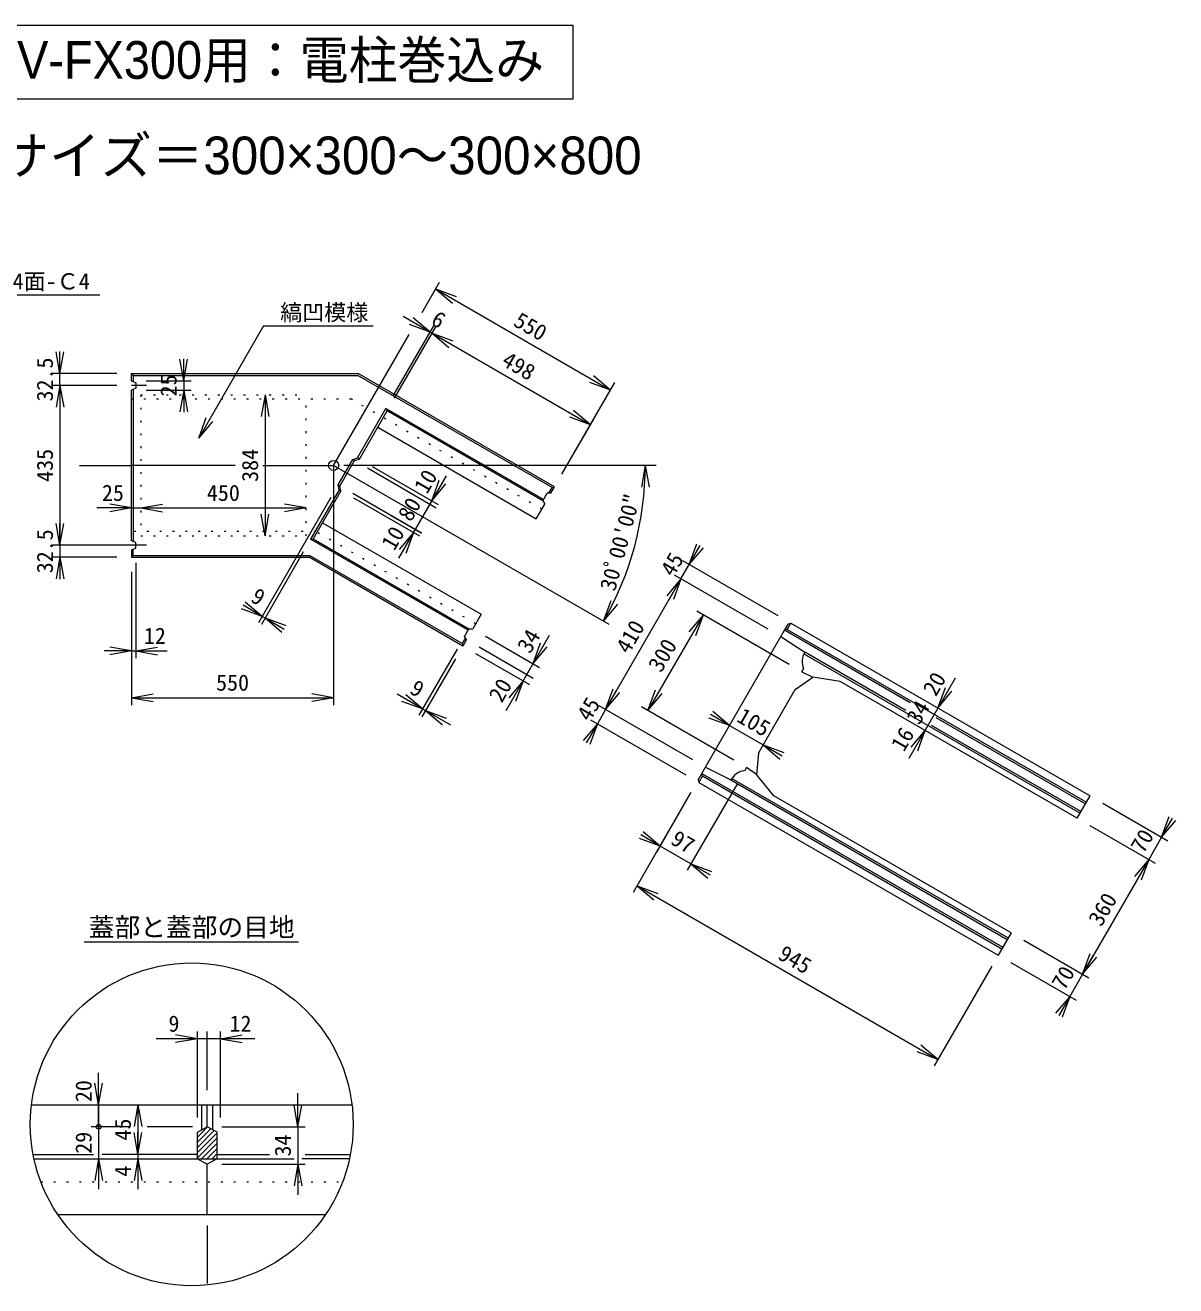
# Model space of a CAD drawing. Units: millimetres, scale not verified. Extents: x 1475 to 6229, y 349 to 7211.
# Drawn here: x 3099 to 6229, y 3781 to 7211 of the extents above; entities that cross this region are included whole.
import ezdxf
from ezdxf.enums import TextEntityAlignment as Align

# ---------------------------------------------------------------- set-up
doc = ezdxf.new("R2010")
doc.units = ezdxf.units.MM
doc.header["$LTSCALE"] = 20
doc.linetypes.add('DOTTED', pattern=[1.75, 0.25, -1.5])
doc.layers.add('Layer1', color=4, linetype='Continuous', lineweight=13)
doc.styles.add('ＭＳ ゴシック-5.0-0.0', font='')
doc.styles.add('ＭＳ Ｐゴシック-5.0-0.0', font='')
doc.styles.get('ＭＳ ゴシック-5.0-0.0').set_extended_font_data('ＭＳ ゴシック-5.0-0.0')
doc.styles.get('ＭＳ Ｐゴシック-5.0-0.0').set_extended_font_data('ＭＳ Ｐゴシック-5.0-0.0')

msp = doc.modelspace()

# ---------------------------------------------------------------- linework, layer by layer
at = {"layer": 'Layer1'}
for p, q in [((2892.6, 7210.98), (4588.54, 7210.98)), ((4588.54, 7210.98), (4588.54, 7009.41)), ((4588.54, 7009.41), (2892.6, 7009.41)), ((4224.93, 6510.49), (4177.42, 6428.18)), ((4214.93, 6493.16), (4691.25, 6218.16)), ((4214.93, 6493.16), (4271.32, 6472.64)), ((4214.93, 6493.16), (4260.9, 6454.6)), ((3004.34, 6477.41), (3301.99, 6477.41)), ((4200.29, 6375.8), (4126.73, 6418.27)), ((3747.38, 6392.88), (3570.67, 6086.8)), ((3747.38, 6392.88), (4045.03, 6392.88)), ((4100.11, 6202.29), (4210.29, 6393.12)), ((4103.31, 6195.82), (4215.49, 6390.12)), ((4200.29, 6375.8), (4143.91, 6396.32)), ((4200.29, 6375.8), (4154.33, 6414.37)), ((3937.77, 6013.11), (4143.61, 6369.63)), ((4205.49, 6372.8), (4200.29, 6375.8)), ((4205.49, 6372.8), (4636.77, 6123.8)), ((4205.49, 6372.8), (4261.87, 6352.28)), ((4205.49, 6372.8), (4251.45, 6334.23)), ((4205.49, 6372.8), (4261.87, 6352.28)), ((4205.49, 6372.8), (4251.45, 6334.23)), ((4205.49, 6372.8), (4257.45, 6342.8)), ((3193.21, 6263.11), (3182.8, 6322.2)), ((3193.21, 6263.11), (3193.21, 6323.11)), ((3193.21, 6263.11), (3203.63, 6322.2)), ((3529.81, 6243.11), (3519.39, 6302.2)), ((3529.81, 6243.11), (3529.81, 6303.11)), ((3529.81, 6243.11), (3540.23, 6302.2)), ((3347.77, 6263.11), (3173.21, 6263.11)), ((3193.21, 6230.61), (3193.21, 6263.11)), ((3387.77, 6263.11), (4004.76, 6263.11)), ((3387.77, 6243.11), (3387.77, 6263.11)), ((3387.77, 6263.11), (3392.77, 6258.11)), ((3392.77, 6258.11), (3392.77, 6241.03)), ((3392.77, 6258.11), (4003.42, 6258.11)), ((4532.26, 5952.79), (4003.42, 6258.11)), ((4539.09, 5954.62), (4004.76, 6263.11)), ((4691.25, 6218.16), (4645.29, 6256.73)), ((3347.77, 6230.61), (3173.21, 6230.61)), ((3193.21, 6230.61), (3182.8, 6171.52)), ((3193.21, 6230.61), (3182.8, 6171.52)), ((3193.21, 6230.61), (3203.63, 6171.52)), ((3193.21, 6230.61), (3193.21, 6170.61)), ((3193.21, 6230.61), (3193.21, 5795.61)), ((3193.21, 6230.61), (3203.63, 6171.52)), ((3387.77, 6243.11), (3399.77, 6238.11)), ((3429.02, 6230.61), (3387.77, 6230.61)), ((3399.77, 6223.11), (3387.77, 6218.11)), ((3387.77, 5808.11), (3387.77, 6218.11)), ((3392.77, 6220.19), (3392.77, 5806.03)), ((3399.77, 6238.11), (3399.77, 6223.11)), ((3427.77, 6243.11), (3549.81, 6243.11)), ((3427.77, 6218.11), (3549.81, 6218.11)), ((3529.81, 6218.11), (3519.39, 6159.02)), ((3529.81, 6243.11), (3529.81, 6218.11)), ((3529.81, 6218.11), (3540.23, 6159.02)), ((3529.81, 6218.11), (3529.81, 6158.11)), ((4559.09, 5989.26), (4703.13, 6238.75)), ((4691.25, 6218.16), (4634.87, 6238.69)), ((3751.36, 6205.11), (3740.94, 6146.02)), ((3751.36, 6205.11), (3751.36, 5821.11)), ((3751.36, 6205.11), (3761.77, 6146.02)), ((3570.67, 6086.8), (3591.19, 6143.18)), ((4002.61, 6033.41), (4080.11, 6167.64)), ((4007.81, 6030.41), (4083.31, 6161.18)), ((4080.11, 6167.64), (4083.31, 6161.18)), ((4508.79, 5920.14), (4080.11, 6167.64)), ((4506.79, 5916.68), (4083.31, 6161.18)), ((4579.09, 6023.9), (4646.77, 6141.12)), ((4636.77, 6123.8), (4580.39, 6144.32)), ((4636.77, 6123.8), (4590.8, 6162.37)), ((3570.67, 6086.8), (3609.23, 6132.76)), ((4057.81, 6117.01), (4489.09, 5868.01)), ((3246.26, 6013.11), (3387.77, 6013.11)), ((3670.33, 6013.11), (3387.77, 6013.11)), ((3745.14, 6013.11), (3937.77, 6013.11)), ((4687.59, 5580.2), (3937.77, 6013.11)), ((3937.77, 6013.11), (3937.77, 5360.79)), ((3949.82, 5959.97), (3989.82, 6029.25)), ((3955.01, 5956.97), (3995.01, 6026.25)), ((4815.71, 6013.11), (3965.86, 6013.11)), ((3989.82, 6029.25), (4002.61, 6033.41)), ((3989.82, 6029.25), (3995.01, 6026.25)), ((3995.01, 6026.25), (4007.81, 6030.41)), ((4007.81, 6030.41), (4002.61, 6033.41)), ((4029.65, 6006.25), (4217.04, 5898.06)), ((4042.45, 6010.41), (4222.04, 5906.72)), ((4785.77, 6013.11), (4775.35, 5954.02)), ((4785.77, 6013.11), (4796.19, 5954.02)), ((4243.81, 5984.42), (4114.44, 5760.34)), ((4204.72, 5916.72), (4225.25, 5973.1)), ((3952.61, 5946.81), (3875.11, 5812.57)), ((3957.81, 5943.81), (3882.31, 5813.04)), ((3955.01, 5956.97), (3949.82, 5959.97)), ((3952.61, 5946.81), (3949.82, 5959.97)), ((3957.81, 5943.81), (3952.61, 5946.81)), ((3957.81, 5943.81), (3955.01, 5956.97)), ((4177.04, 5828.78), (3989.65, 5936.97)), ((4204.72, 5916.72), (4243.29, 5962.68)), ((4506.79, 5916.68), (4518.79, 5937.46)), ((4529.09, 5937.29), (4518.79, 5937.46)), ((4523.37, 5937.39), (4532.26, 5952.79)), ((4529.09, 5937.29), (4539.09, 5954.62)), ((4532.26, 5952.79), (4539.09, 5954.62)), ((3387.77, 5897.21), (3328.69, 5907.63)), ((3412.77, 5897.21), (3471.86, 5907.63)), ((3412.77, 5897.21), (3471.86, 5907.63)), ((3929.82, 5925.33), (3733.36, 5585.05)), ((3862.77, 5897.21), (3803.69, 5907.63)), ((4172.04, 5820.12), (3992.45, 5923.81)), ((4489.09, 5868.01), (4512.09, 5907.85)), ((4506.79, 5916.68), (4512.09, 5907.85)), ((3387.77, 5897.21), (3293.69, 5897.21)), ((3387.77, 5897.21), (3328.69, 5886.79)), ((3387.77, 5897.21), (3412.77, 5897.21)), ((3412.77, 5897.21), (3471.86, 5886.79)), ((3412.77, 5897.21), (3472.77, 5897.21)), ((3412.77, 5897.21), (3862.77, 5897.21)), ((3412.77, 5897.21), (3471.86, 5886.79)), ((3751.36, 5821.11), (3740.94, 5880.2)), ((3751.36, 5821.11), (3761.77, 5880.2)), ((3862.77, 5897.21), (3803.69, 5886.79)), ((4093.58, 5876.97), (4177.04, 5828.78)), ((3193.21, 5795.61), (3182.8, 5854.7)), ((3193.21, 5795.61), (3182.8, 5854.7)), ((3193.21, 5795.61), (3193.21, 5855.61)), ((3193.21, 5795.61), (3203.63, 5854.7)), ((3193.21, 5795.61), (3203.63, 5854.7)), ((3907.81, 5857.21), (4339.09, 5608.21)), ((3399.77, 5803.11), (3387.77, 5808.11)), ((3399.77, 5788.11), (3399.77, 5803.11)), ((3875.11, 5812.57), (3882.31, 5813.04)), ((4303.79, 5565.07), (3875.11, 5812.57)), ((3882.31, 5813.04), (4305.79, 5568.54)), ((4154.72, 5830.12), (4116.16, 5784.16)), ((4154.72, 5830.12), (4134.2, 5773.74)), ((4905.3, 5743.18), (4925.82, 5799.56)), ((3389.02, 5795.61), (3173.21, 5795.61)), ((3347.77, 5763.11), (3173.21, 5763.11)), ((3193.21, 5763.11), (3182.8, 5704.02)), ((3193.21, 5795.61), (3193.21, 5763.11)), ((3193.21, 5763.11), (3203.63, 5704.02)), ((3193.21, 5763.11), (3193.21, 5703.11)), ((3429.02, 5795.61), (3387.77, 5795.61)), ((3387.77, 5783.11), (3399.77, 5788.11)), ((3387.77, 5783.11), (3387.77, 5763.11)), ((3392.77, 5768.11), (3387.77, 5763.11)), ((3387.77, 5763.11), (3870.79, 5763.11)), ((3392.77, 5768.11), (3392.77, 5785.19)), ((3392.77, 5768.11), (3872.13, 5768.11)), ((3855.11, 5777.93), (3741.15, 5580.55)), ((4289.09, 5521.6), (3870.79, 5763.11)), ((4287.26, 5528.43), (3872.13, 5768.11)), ((4905.3, 5743.18), (4935.3, 5795.14)), ((4905.3, 5743.18), (4943.87, 5789.14)), ((3399.77, 5748.11), (3399.77, 5488.29)), ((4882.8, 5704.21), (4905.3, 5743.18)), ((5147.11, 5603.57), (4887.98, 5753.18)), ((3387.77, 5723.11), (3387.77, 5488.29)), ((4882.8, 5704.21), (4677.8, 5349.14)), ((4882.8, 5704.21), (4844.24, 5658.25)), ((4882.8, 5704.21), (4844.24, 5658.25)), ((4882.8, 5704.21), (4852.8, 5652.25)), ((4882.8, 5704.21), (4862.28, 5647.83)), ((4882.8, 5704.21), (4862.28, 5647.83)), ((5120.28, 5567.1), (4865.48, 5714.21)), ((3387.77, 5683.11), (3387.77, 5360.79)), ((3743.36, 5602.37), (3691.4, 5632.37)), ((3743.36, 5602.37), (3697.4, 5640.94)), ((4672.16, 5589.11), (4692.68, 5645.49)), ((4672.16, 5589.11), (4710.73, 5635.07)), ((3743.36, 5602.37), (3686.98, 5622.9)), ((3743.36, 5602.37), (3751.15, 5597.87)), ((3751.15, 5597.87), (3807.54, 5577.35)), ((3751.15, 5597.87), (3797.12, 5559.31)), ((3751.15, 5597.87), (3803.12, 5567.87)), ((4339.09, 5608.21), (4316.09, 5568.37)), ((4942.94, 5605.98), (4792.94, 5346.17)), ((4942.94, 5605.98), (4904.37, 5560.02)), ((4942.94, 5605.98), (4922.42, 5549.6)), ((5176.78, 5470.97), (4925.62, 5615.98)), ((4293.79, 5547.75), (4305.79, 5568.54)), ((4305.79, 5568.54), (4316.09, 5568.37)), ((4929.92, 5157.39), (5174.92, 5581.74)), ((5506.6, 5367.16), (5164.92, 5564.42)), ((5171.75, 5566.25), (5166.03, 5566.35)), ((5171.75, 5566.25), (5181.75, 5583.57)), ((5171.75, 5566.25), (5985.81, 5096.25)), ((5174.92, 5581.74), (5181.75, 5583.57)), ((5181.75, 5583.57), (5995.81, 5113.57)), ((4296.15, 5543.83), (4287.26, 5528.43)), ((4287.26, 5528.43), (4289.09, 5521.6)), ((4299.09, 5538.92), (4289.09, 5521.6)), ((4299.09, 5538.92), (4293.79, 5547.75)), ((4350.73, 5548.37), (4497.59, 5463.58)), ((4524.37, 5549.95), (4405.97, 5344.88)), ((4480.27, 5473.58), (4500.79, 5529.96)), ((5154.92, 5547.1), (5219.6, 5505.14)), ((3387.77, 5508.29), (3313.18, 5508.29)), ((3387.77, 5508.29), (3328.69, 5518.71)), ((3387.77, 5508.29), (3328.69, 5497.88)), ((3387.77, 5508.29), (3399.77, 5508.29)), ((3399.77, 5508.29), (3458.86, 5518.71)), ((3399.77, 5508.29), (3458.86, 5497.88)), ((3399.77, 5508.29), (3484.96, 5508.29)), ((4273.79, 5513.11), (4169.84, 5333.05)), ((4323.73, 5501.6), (4470.59, 5416.81)), ((4333.73, 5518.92), (4480.59, 5434.13)), ((4480.27, 5473.58), (4518.84, 5519.54)), ((5217.24, 5500.73), (5968.81, 5066.81)), ((5494.6, 5346.37), (5219.6, 5505.14)), ((4269.09, 5486.96), (4177.63, 5328.55)), ((5211.43, 5450.97), (5216.43, 5459.63)), ((4453.27, 5426.81), (4414.71, 5380.85)), ((4453.27, 5426.81), (4432.75, 5370.43)), ((5193.35, 5403.67), (5241.5, 5437.07)), ((5211.43, 5450.97), (5241.5, 5437.07)), ((5315.63, 5425.45), (5241.5, 5437.07)), ((5960.81, 5052.95), (5315.63, 5425.45)), ((5628.51, 5433.86), (5502.5, 5215.61)), ((3387.77, 5380.79), (3446.86, 5391.2)), ((3937.77, 5380.79), (3878.69, 5391.2)), ((4179.84, 5350.37), (4110.82, 5390.22)), ((4179.84, 5350.37), (4133.87, 5388.94)), ((4677.8, 5349.14), (4698.32, 5405.52)), ((4677.8, 5349.14), (4698.32, 5405.52)), ((4677.8, 5349.14), (4707.8, 5401.1)), ((4677.8, 5349.14), (4716.37, 5395.1)), ((4677.8, 5349.14), (4716.37, 5395.1)), ((4792.94, 5346.17), (4813.46, 5402.55)), ((4792.94, 5346.17), (4831.51, 5392.14)), ((5093.35, 5230.46), (5193.35, 5403.67)), ((5581.65, 5352.69), (5602.17, 5409.07)), ((5581.65, 5352.69), (5620.22, 5398.66)), ((3387.77, 5380.79), (3937.77, 5380.79)), ((3387.77, 5380.79), (3446.86, 5370.37)), ((3937.77, 5380.79), (3878.69, 5370.37)), ((4179.84, 5350.37), (4123.46, 5370.9)), ((4915.28, 5212.03), (4660.48, 5359.14)), ((5026.78, 5211.16), (4775.62, 5356.17)), ((4179.84, 5350.37), (4187.63, 5345.87)), ((4187.63, 5345.87), (4244.01, 5325.35)), ((4187.63, 5345.87), (4233.59, 5307.31)), ((4187.63, 5345.87), (4255.44, 5306.72)), ((4897.11, 5170.56), (4637.98, 5320.17)), ((4677.8, 5349.14), (4655.3, 5310.17)), ((5015.19, 5305.08), (4958.81, 5325.6)), ((5015.19, 5305.08), (4963.23, 5335.08)), ((5015.19, 5305.08), (4969.23, 5343.65)), ((5575.85, 5327.17), (5983.31, 5091.92)), ((4655.3, 5310.17), (4616.74, 5264.21)), ((4655.3, 5310.17), (4625.3, 5258.21)), ((4655.3, 5310.17), (4634.78, 5253.79)), ((5015.19, 5305.08), (5106.12, 5252.58)), ((5546.65, 5292.07), (5508.08, 5246.11)), ((5546.65, 5292.07), (5526.13, 5235.69)), ((5563.85, 5306.39), (5971.31, 5071.14)), ((5106.12, 5252.58), (5162.5, 5232.06)), ((5106.12, 5252.58), (5152.08, 5214.01)), ((5106.12, 5252.58), (5158.08, 5222.58)), ((5093.35, 5230.46), (5088.5, 5172.07)), ((4949.92, 5192.03), (5018.6, 5157)), ((5061.43, 5191.16), (5056.43, 5182.5)), ((5088.5, 5172.07), (5061.43, 5191.16)), ((5036.43, 5147.86), (4899.97, 4911.51)), ((4929.92, 5157.39), (4931.75, 5150.56)), ((4941.75, 5167.88), (4931.75, 5150.56)), ((4931.75, 5150.56), (5745.81, 4680.56)), ((4941.75, 5167.88), (4938.81, 5172.79)), ((4939.92, 5174.71), (5758.31, 4702.21)), ((4941.75, 5167.88), (5755.81, 4697.88)), ((5018.6, 5157), (5770.31, 4723)), ((5021.24, 5161.25), (5772.81, 4727.33)), ((5135.63, 5113.68), (5088.5, 5172.07)), ((4753.46, 4851.75), (4909.92, 5122.75)), ((4909.92, 5122.75), (4815.96, 4960.01)), ((5780.81, 4741.18), (5135.63, 5113.68)), ((5960.81, 5052.95), (5995.81, 5113.57)), ((6030.46, 5093.57), (6207.9, 4991.13)), ((6190.58, 5001.13), (6211.1, 5057.51)), ((6190.58, 5001.13), (6220.58, 5053.09)), ((6190.58, 5001.13), (6229.15, 5047.09)), ((4825.96, 4977.33), (4780, 5015.9)), ((5995.46, 5032.95), (6172.9, 4930.51)), ((4825.96, 4977.33), (4769.58, 4997.85)), ((4825.96, 4977.33), (4774, 5007.33)), ((4909.97, 4928.83), (4825.96, 4977.33)), ((6190.58, 5001.13), (6155.58, 4940.51)), ((6155.58, 4940.51), (5975.58, 4628.74)), ((6155.58, 4940.51), (6117.01, 4894.54)), ((6155.58, 4940.51), (6117.01, 4894.54)), ((6155.58, 4940.51), (6125.58, 4888.54)), ((6155.58, 4940.51), (6135.06, 4884.12)), ((6155.58, 4940.51), (6135.06, 4884.12)), ((4909.97, 4928.83), (4966.35, 4908.31)), ((4909.97, 4928.83), (4955.93, 4890.27)), ((4909.97, 4928.83), (4961.93, 4898.83)), ((4763.46, 4869.07), (5581.85, 4396.57)), ((4763.46, 4869.07), (4819.84, 4848.55)), ((4763.46, 4869.07), (4809.42, 4830.5)), ((5780.81, 4741.18), (5745.81, 4680.56)), ((3258.67, 4716.43), (3841.91, 4716.43)), ((5815.46, 4721.18), (5992.9, 4618.74)), ((5975.58, 4628.74), (5996.1, 4685.12)), ((5975.58, 4628.74), (5996.1, 4685.12)), ((5975.58, 4628.74), (6005.58, 4680.7)), ((5975.58, 4628.74), (6014.15, 4674.7)), ((5975.58, 4628.74), (6014.15, 4674.7)), ((5728.31, 4650.25), (5571.85, 4379.25)), ((5780.46, 4660.56), (5957.9, 4558.11)), ((5975.58, 4628.74), (5940.58, 4568.11)), ((5940.58, 4568.11), (5902.01, 4522.15)), ((5940.58, 4568.11), (5910.58, 4516.15)), ((5940.58, 4568.11), (5920.06, 4511.73)), ((3567.03, 4452.88), (3507.94, 4463.3)), ((3567.03, 4238.29), (3567.03, 4472.88)), ((3594.03, 4313.29), (3594.03, 4472.88)), ((3630.03, 4238.29), (3630.03, 4472.88)), ((3630.03, 4452.88), (3689.12, 4463.3)), ((3723.34, 4452.88), (3454.49, 4452.88)), ((3567.03, 4452.88), (3507.94, 4442.46)), ((3630.03, 4452.88), (3689.12, 4442.46)), ((5581.85, 4396.57), (5535.89, 4435.13)), ((5581.85, 4396.57), (5525.47, 4417.09)), ((3298.45, 4273.29), (3298.45, 4360.18)), ((3298.45, 4273.29), (3288.04, 4332.38)), ((3298.45, 4273.29), (3308.87, 4332.38)), ((3840.64, 4213.29), (3840.64, 4304.87)), ((3115.62, 4273.29), (3987.69, 4273.29)), ((3298.45, 4273.29), (3298.45, 4213.29)), ((3298.45, 4213.29), (3298.45, 4273.29)), ((3405.42, 4273.29), (3395, 4214.2)), ((3405.42, 4273.29), (3405.42, 4138.29)), ((3405.42, 4273.29), (3415.84, 4214.2)), ((3579.03, 4204.96), (3579.03, 4273.29)), ((3594.03, 4213.29), (3594.03, 4273.29)), ((3609.03, 4204.96), (3609.03, 4273.29)), ((3840.64, 4213.29), (3830.22, 4272.38)), ((3840.64, 4213.29), (3851.06, 4272.38)), ((3372.81, 4213.29), (3278.45, 4213.29)), ((3382.5, 4213.29), (3291.45, 4213.29)), ((3298.45, 4213.29), (3298.45, 4153.29)), ((3298.45, 4213.29), (3298.45, 4126.29)), ((3405.42, 4138.29), (3395, 4197.38)), ((3405.42, 4138.29), (3395, 4197.38)), ((3405.42, 4138.29), (3405.42, 4198.29)), ((3405.42, 4138.29), (3415.84, 4197.38)), ((3554.03, 4213.29), (3430.65, 4213.29)), ((3567.03, 4198.29), (3594.03, 4213.29)), ((3594.58, 4212.98), (3567.03, 4185.43)), ((3603.68, 4207.93), (3567.03, 4171.28)), ((3612.77, 4202.88), (3567.03, 4157.14)), ((3567.03, 4126.29), (3567.03, 4198.29)), ((3621.03, 4197), (3567.03, 4143)), ((3621.03, 4198.29), (3594.03, 4213.29)), ((3621.03, 4126.29), (3621.03, 4198.29)), ((3634.03, 4213.29), (3860.64, 4213.29)), ((3840.64, 4213.29), (3840.64, 4111.29)), ((3621.03, 4182.86), (3567.03, 4128.86)), ((3621.03, 4168.72), (3578.6, 4126.29)), ((3621.03, 4154.57), (3592.75, 4126.29)), ((3120.01, 4138.29), (3284.02, 4138.29)), ((3122.45, 4126.29), (3285.73, 4126.29)), ((3285.73, 4126.29), (3829.98, 4126.29)), ((3298.45, 4126.29), (3288.04, 4067.2)), ((3298.45, 4126.29), (3308.87, 4067.2)), ((3298.45, 4126.29), (3298.45, 4043.42)), ((3567.03, 4138.29), (3307.6, 4138.29)), ((3405.42, 4126.29), (3395, 4067.2)), ((3405.42, 4138.29), (3405.42, 4126.29)), ((3405.42, 4126.29), (3415.84, 4067.2)), ((3405.42, 4126.29), (3405.42, 4043.42)), ((3567.03, 4126.29), (3594.03, 4111.29)), ((3621.03, 4126.29), (3594.03, 4111.29)), ((3621.03, 4140.43), (3606.89, 4126.29)), ((3621.03, 4138.29), (3763.64, 4138.29)), ((3980.86, 4126.29), (3850.93, 4126.29)), ((3860.64, 4138.29), (3983.31, 4138.29)), ((3594.03, 3973.29), (3594.03, 4111.29)), ((3634.03, 4111.29), (3860.64, 4111.29)), ((3840.64, 4111.29), (3830.22, 4052.2)), ((3840.64, 4111.29), (3851.06, 4052.2)), ((3840.64, 4111.29), (3840.64, 4028.34)), ((3915.21, 3973.29), (3188.11, 3973.29)), ((3594.03, 3944.44), (3594.03, 3786.99))]:
    msp.add_line(p, q, dxfattribs=at)
at = {"layer": 'Layer1', "linetype": 'DOTTED'}
for p, q in [((3986, 6193.11), (3387.77, 6193.11)), ((3412.77, 6205.11), (3412.77, 5821.11)), ((3412.77, 6205.11), (3862.77, 6205.11)), ((3862.77, 5821.11), (3862.77, 6205.11)), ((4504.09, 5893.99), (3986, 6193.11)), ((3889.54, 5833.11), (3387.77, 5833.11)), ((4324.09, 5582.22), (3889.54, 5833.11)), ((3412.77, 5821.11), (3862.77, 5821.11)), ((3141.22, 4063.29), (3962.09, 4063.29))]:
    msp.add_line(p, q, dxfattribs=at)
at = {"layer": 'Layer1'}
for centre, radius in [((3937.77, 6013.11), 13.77), ((3551.66, 4219.89), 439.29), ((3298.45, 4213.29), 6.54)]:
    msp.add_circle(centre, radius, dxfattribs=at)
for centre, radius, start, end in [((3937.77, 6013.11), 848, 330, 0), ((5262.4, 5479.28), 50, 148.86248, 203.14422), ((5062.39, 5132.86), 50, 96.85578, 151.13752)]:
    msp.add_arc(centre, radius, start, end, dxfattribs=at)

# ---------------------------------------------------------------- texts
at = {"layer": 'Layer1', "color": 7, "style": 'ＭＳ Ｐゴシック-5.0-0.0', "width": 0.95}
msp.add_text('RV-FX300用：電柱巻込み', height=102.6, dxfattribs=at).set_placement((3747.48, 7034.35), align=Align.BOTTOM_CENTER)
at = {"layer": 'Layer1', "color": 7, "style": 'ＭＳ Ｐゴシック-5.0-0.0'}
msp.add_text('対応サイズ＝300×300～300×800', height=102.6, dxfattribs=at).set_placement((2743.65, 6774.56), align=Align.BOTTOM_LEFT)
at = {"layer": 'Layer1', "color": 7, "style": 'ＭＳ ゴシック-5.0-0.0'}
for s, height, p in [('4面-Ｃ4', 43.99, (3169.29, 6513.97)), ('縞凹模様', 43.99, (3912.33, 6429.44)), ('縞凹模様', 43.99, (3912.33, 6429.44)), ('蓋部と蓋部の目地', 51.32, (3551.66, 4756.56))]:
    msp.add_text(s, height=height, dxfattribs=at).set_placement(p, align=Align.MIDDLE_CENTER)
at = {"layer": 'Layer1', "color": 9, "style": 'ＭＳ ゴシック-5.0-0.0'}
for s, rotation, p in [('6', 330, (4205.89, 6379.5)), ('550', 330, (4456.09, 6360.86)), ('498', 330, (4424.13, 6253.5)), ('32.5', 90, (3187.21, 6246.86)), ('25', 90, (3523.81, 6230.61)), ('435', 90, (3187.21, 6013.11)), ('384', 90, (3745.36, 6013.11)), ('10', 60, (4218.39, 5952.39)), ('30ﾟ00\'00"', 75, (4751.08, 5795.18)), ('80', 60, (4174.53, 5876.42)), ('32.5', 90, (3187.21, 5779.36)), ('10', 60, (4129.25, 5797.99)), ('45', 60, (4888.86, 5726.7)), ('9', 330, (3715.37, 5625.46)), ('34', 60, (4498.78, 5517.63)), ('410', 60, (4775.11, 5529.67)), ('300', 60, (4862.75, 5479.08)), ('9', 330, (4148.06, 5375.65)), ('20', 60, (4421.49, 5383.76)), ('20', 60, (5602.72, 5401.19)), ('45', 60, (4661.36, 5332.65)), ('34', 60, (5557.95, 5323.65)), ('105', 330, (5063.65, 5284.03)), ('16', 60, (5515.78, 5250.61)), ('97', 330, (4870.97, 4958.28)), ('70', 60, (6167.88, 4973.82)), ('360', 60, (6060.38, 4787.62)), ('945', 330, (5175.65, 4638.01)), ('70', 60, (5952.88, 4601.42)), ('20', 90, (3292.45, 4310.3)), ('45', 90, (3399.42, 4205.79)), ('29', 90, (3292.45, 4169.79)), ('34', 90, (3834.64, 4162.29)), ('4', 90, (3399.42, 4092.52))]:
    msp.add_text(s, height=43.99, rotation=rotation, dxfattribs=at).set_placement(p, align=Align.BOTTOM_CENTER)
for s, p in [('25', (3337.28, 5903.21)), ('450', (3637.77, 5903.21)), ('12', (3451.44, 5514.29)), ('550', (3662.77, 5386.79)), ('9', (3503.34, 4458.88)), ('12', (3684.35, 4458.88))]:
    msp.add_text(s, height=43.99, dxfattribs=at).set_placement(p, align=Align.BOTTOM_CENTER)

doc.saveas('drawing.dxf')
